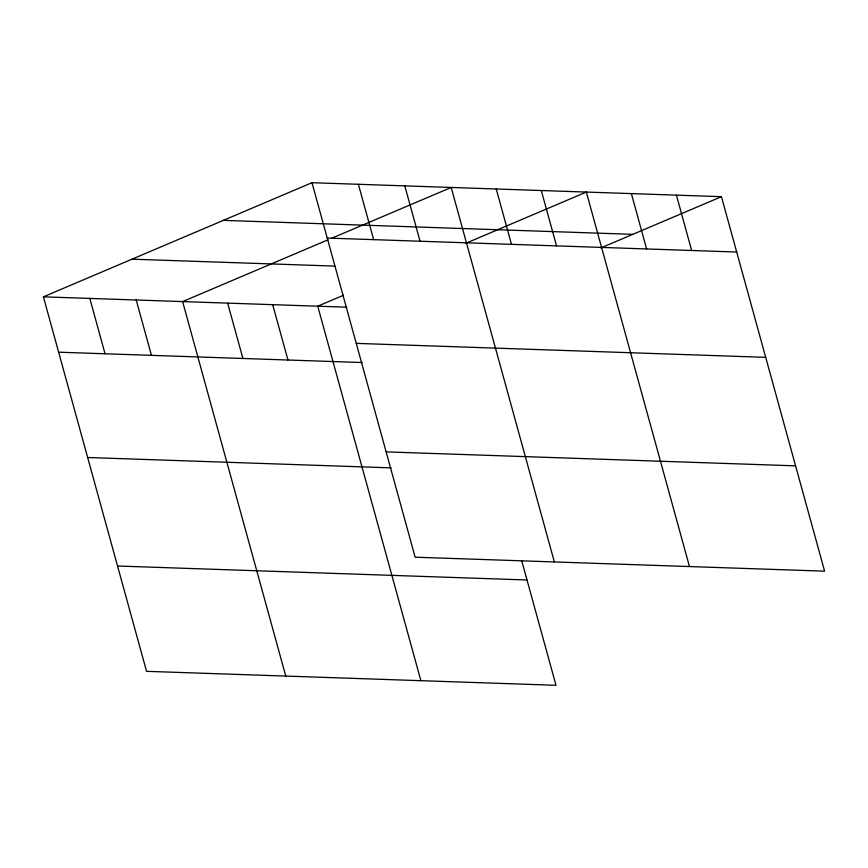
<?xml version="1.0" encoding="UTF-8"?>
<svg xmlns="http://www.w3.org/2000/svg" width="868" height="868" viewBox="0 0 868 868"><rect width="100%" height="100%" fill="white"/><g stroke="black" fill="none" stroke-linecap="round" stroke-linejoin="round"><path stroke-width="1.3" d="M521.668 560.598L556.008 685.297L146.551 671.322L43.4 296.834L311.992 182.703L721.449 196.678L824.6 571.166L415.143 557.191L311.992 182.703M328.017 239.807L182.616 301.587L285.767 676.074M331.717 238.233L451.208 187.455L554.359 561.943M343.587 295.218L317.742 306.198L420.882 680.686M465.606 243.365L586.334 192.067L689.474 566.554M600.732 247.977L721.449 196.678M223.358 220.374L632.815 234.338M327.236 238.06L736.693 252.024M132.034 259.174L334.842 266.096M43.4 296.834L346.885 307.196M356.249 343.37L765.706 357.345M58.644 352.191L362.13 362.542M386.13 451.881L795.587 465.845M87.657 457.501L391.132 467.863M117.538 566.012L526.995 579.976M676.411 195.137L691.655 250.494M631.372 193.607L646.617 248.953M541.285 190.526L556.54 245.883M496.246 188.996L511.491 244.342M404.803 185.871L420.047 241.228M358.397 184.287L373.641 239.644M272.693 304.657L287.948 360.014M227.655 303.127L242.899 358.473M136.211 300.002L151.455 355.359M89.805 298.418L105.05 353.775"/></g></svg>
